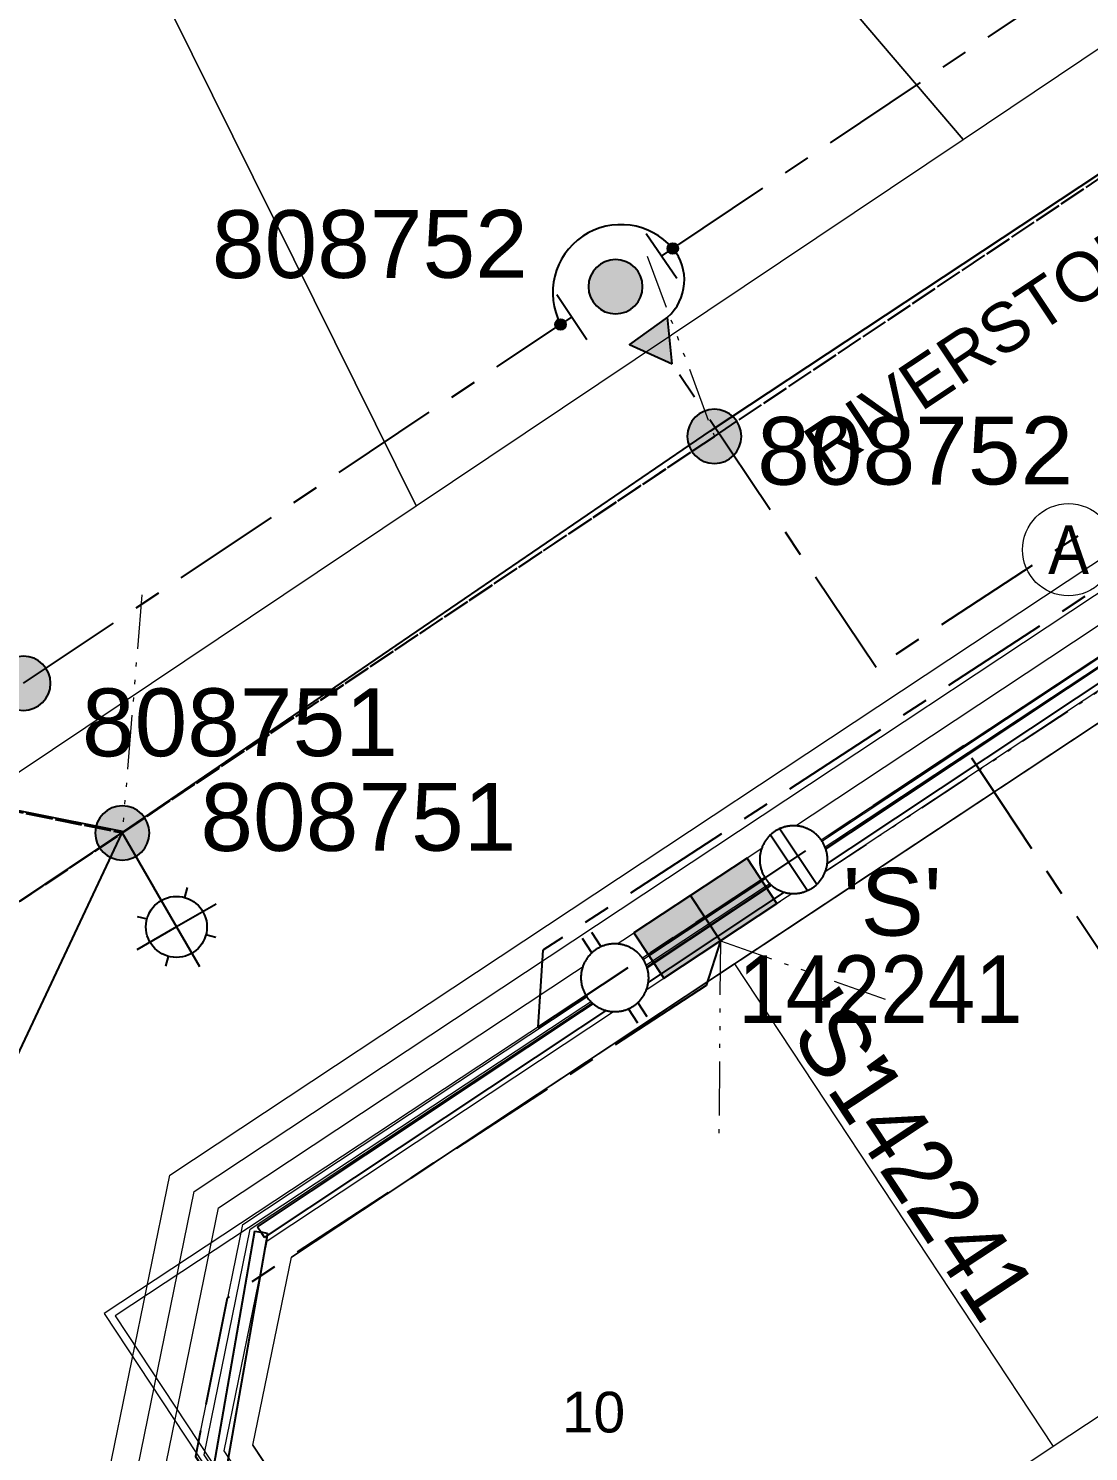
# Model space of a CAD drawing. Header units: metres. Extents: x 302829 to 303440, y 6270651 to 6271380.
# Drawn here: x 302964.8 to 303003.9, y 6271131.7 to 6271184.2 of the extents above; entities that cross this region are included whole.
import ezdxf
from ezdxf.enums import TextEntityAlignment as Align

# ---------------------------------------------------------------- set-up
doc = ezdxf.new("R2010")
doc.units = ezdxf.units.M
for name, pattern in [('Cable Exist OH', [1, 1, 0]), ('Cable Exist UG', [7, 4, -1, 1, -1]), ('PHANTOM2', [4.45, 2, -0.5, 0.15, -0.5, 0.15, -0.5, 0.15, -0.5])]:
    doc.linetypes.add(name, pattern=pattern)
doc.layers.get('0').update_dxf_attribs({"color": 6})
doc.layers.add('_User Miscellaneous12', color=252, linetype='Continuous', lineweight=13, plot=False, transparency=0.5)
for name, color, linetype, lineweight in [('_User Miscellaneous5', 151, 'Continuous', 13), ('_User_LV_Exist', 5, 'Continuous', 25), ('Cadastre Developer_SP_NEW', 54, 'Continuous', 15), ('Cadastre Land Parcels_SP_EXT', 96, 'Continuous', 15), ('Mains_HV_EXT', 13, 'Continuous', 25), ('Mains_SL_EXT', 131, 'Continuous', 25)]:
    doc.layers.add(name, color=color, linetype=linetype, lineweight=lineweight)
for name, color, linetype in [('Equip_LV_EXT', 7, 'Continuous'), ('Equip_SP_SL_EXT', 7, 'Continuous'), ('Notes_LV_MISC', 161, 'Continuous'), ('Notes_SP_MISC', 7, 'Continuous'), ('OH_Details_SP_MISC', 7, 'Continuous'), ('SupportsOH_SP_TR_HV_LV_SL_EXT', 7, 'Continuous'), ('SupportsUG_SP_LV_EXT', 7, 'Continuous'), ('UG_Details_SP_MISC', 7, 'Continuous')]:
    doc.layers.add(name, color=color, linetype=linetype)
doc.styles.add('ieISOCP', font='arial.ttf', dxfattribs={"height": 1.5})
doc.styles.add('POLE_LABEL', font='arial.ttf', dxfattribs={"height": 2})
doc.styles.add('SL_LABEL', font='arial.ttf', dxfattribs={"height": 2})
doc.styles.get("Standard").update_dxf_attribs({"font": 'arial.ttf'})

# ---------------------------------------------------------------- blocks, each defined once
blk = doc.blocks.new('*U324')
at = {"flags": 9}
for tag, p in [('LRATECODE', (-7.4, 0)), ('LOUTREACHVOCAB', (-7.2, 0)), ('LOUTREACH', (-7, 0)), ('LANTNUMBER', (-6.6, 0)), ('LNEW', (-6.4, 0)), ('LMASTVOCAB', (-6.2, 0)), ('LMAST', (-6, 0)), ('LLAMPVOCAB', (-5.8, 0)), ('LLAMP', (-5.6, 0)), ('LEXIST', (-5.4, 0)), ('LCHARGE3PERCENT', (-5.2, 0)), ('LCHARGE3', (-5, 0)), ('LCHARGE2PERCENT', (-4.8, 0)), ('LCHARGE2', (-4.6, 0)), ('LCHARGE1PERCENT', (-4.4, 0)), ('LCHARGE1', (-4.2, 0)), ('LCATEGORY', (-4, 0)), ('LBRACKETVOCAB', (-3.8, 0)), ('LBRACKET', (-3.6, 0)), ('LKINGHEIGHT', (-3.4, 0)), ('CREPLACE', (-3.2, 0)), ('CREMOVE', (-3, 0)), ('CNUMBER', (-2.8, 0)), ('CNEW', (-2.6, 0)), ('CEXIST', (-2.4, 0)), ('USAGE', (-2.2, 0)), ('STATE', (-2, 0)), ('OWNED_BY', (-1.8, 0)), ('ORIENTATION', (-1.6, 0)), ('OPERATING_VOLTAGE', (-1.4, 0)), ('NO_PHASES', (-1.2, 0)), ('LANTERN_TYPE', (-1, 0)), ('LANTERN_PURPOSE', (-0.8, 0)), ('CONTROL_TYPE', (-0.6, 0)), ('CONSTRUCTED_VOLTAGE', (-0.4, 0))]:
    blk.add_attdef(tag, text='', height=0.001, rotation=270, dxfattribs=at).set_placement(p, align=Align.MIDDLE_LEFT)
at = {"style": 'SL_LABEL', "flags": 9}
blk.add_attdef('STREET_CODE', text='', height=0.001, rotation=270, dxfattribs=at).set_placement((0.001, 0), align=Align.MIDDLE_LEFT)
at = {"flags": 1}
blk.add_attdef('Z', (0, 0), '', height=0.001, rotation=270, dxfattribs=at)
at = {"width": 0.9}
blk.add_attdef('LNUMBER', text='', height=1, rotation=299.989, dxfattribs=at).set_placement((2.633, -6.563), align=Align.MIDDLE_LEFT)
at = {"flags": 9}
for tag, p in [('LREMOVE', (0, -7.6)), ('LREPLACE', (0, -7.8)), ('LTYPE', (0, -8)), ('LTYPEVOCAB', (0, -8.2)), ('LEGEND', (0, -8.4)), ('SUBURB', (0, -8.6)), ('STREETNAME', (0, -8.8)), ('LOCATION', (0, -9)), ('NOTES', (0, -9.2)), ('MAINTAINED_BY', (0, -9.863))]:
    blk.add_attdef(tag, text='', height=0.001, dxfattribs=at).set_placement(p, align=Align.MIDDLE_LEFT)
blk.add_attdef('OPERATED_BY', (0, -9.607), '', height=0.001, dxfattribs=at)
blk.add_wipeout([(2.843, -4.926), (1.611, -4.913), (0.538, -4.308), (0.551, -3.076), (1.156, -2.003), (2.388, -2.016), (3.461, -2.621), (3.448, -3.853)])
for p, q in [((0, 0), (1.999, -3.464)), ((2.388, -2.016), (2.291, -2.378)), ((3.461, -2.621), (1.999, -3.464)), ((0.551, -3.076), (0.913, -3.173)), ((1.999, -3.464), (0.538, -4.308)), ((1.999, -3.464), (2.843, -4.926)), ((3.448, -3.853), (3.086, -3.756)), ((1.611, -4.913), (1.708, -4.551))]:
    blk.add_line(p, q)
blk.add_circle((1.999, -3.464), 1.125)
blk = doc.blocks.new('POLE_EXT')
blk.add_hatch(color=256).paths.add_polyline_path([(-1, 0, 1), (1, 0, 1)])
blk.add_lwpolyline([(-1, 0, 1), (1, 0, 1)], format="xyb", close=True)
at = {"flags": 8}
blk.add_attdef('pNumber', text='', height=2, dxfattribs=at).set_placement((2.5, 2.5), align=Align.MIDDLE_CENTER)
at = {"style": 'POLE_LABEL', "flags": 9}
for tag, p in [('STRUCTURE_PLANT_NUMBER', (1.355, 0.028)), ('STREET_CODE', (1.355, -0.2))]:
    blk.add_attdef(tag, text='', height=0.2, dxfattribs=at).set_placement(p, align=Align.MIDDLE_LEFT)
at = {"flags": 9}
for tag, p in [('OWNED_BY', (1.355, -0.4)), ('PARENT', (1.355, -0.6)), ('SPECIAL_USE', (1.355, -0.8)), ('STATE', (1.355, -1)), ('cLV', (1.355, -1.4)), ('hDepth', (1.355, -1.6)), ('USAGE', (1.355, -1.2)), ('cHV', (1.355, -2)), ('hDia', (1.355, -1.8)), ('LBRACKET', (1.355, -2.2)), ('LExisting', (1.355, -2.4)), ('LANTNUMBER', (1.355, -2.6)), ('LOther', (1.355, -2.8)), ('LRemove', (1.355, -3)), ('LEGEND', (1.355, -3.2)), ('cLinedev', (1.355, -3.4)), ('LOCATION', (1.355, -3.6)), ('pExisting', (1.355, -3.8)), ('PFNUMBER', (1.355, -4)), ('NEWPFNUMBER', (1.355, -4.2)), ('pFooting', (1.355, -4.4)), ('pNew', (1.355, -4.6)), ('pRelocate', (1.355, -5)), ('pRemove', (1.355, -5.2)), ('pReplace', (1.355, -5.4)), ('pStay', (1.355, -5.6)), ('pType', (1.355, -5.8)), ('cspan', (1.355, -6)), ('STREETNAME', (1.355, -6.2)), ('SUBURB', (1.355, -6.4)), ('NOTES', (1.355, -6.6)), ('MAINTAINED_BY', (1.355, -6.814)), ('OPERATED_BY', (1.355, -7.014))]:
    blk.add_attdef(tag, text='', height=0.2, dxfattribs=at).set_placement(p, align=Align.MIDDLE_LEFT)
at = {"flags": 1}
blk.add_attdef('Z', (1.355, -7.328), '', height=0.2, dxfattribs=at)
blk = doc.blocks.new('*U276')
blk.add_hatch(color=256).paths.add_polyline_path([(2.637, 0.543), (1.535, 2.212), (-2.637, -0.543), (-1.535, -2.212)])
for p, q in [((2.086, 1.377), (-2.086, -1.377)), ((0.551, -0.835), (-0.551, 0.835))]:
    blk.add_line(p, q)
at = {"ltscale": 10}
blk.add_line((-2.086, -1.377), (2.086, 1.377), dxfattribs=at)
blk.add_lwpolyline([(1.535, 2.212), (0.492, 1.523), (-1.594, 0.146), (-2.637, -0.543), (-1.535, -2.212), (2.637, 0.543)], close=True)
at = {"width": 0.9, "flags": 8}
blk.add_attdef('ASSET_NUM', text='', height=2, rotation=90, dxfattribs=at).set_placement((6.818, 0.839), align=Align.MIDDLE_LEFT)
for tag, p, flags in [('OWNED_BY', (8.818, -3.361), 9), ('STATE', (8.818, -3.561), 9), ('SUPPORT_TYPE', (8.818, -3.761), 9), ('USAGE', (8.818, -3.961), 9), ('LEGEND', (8.818, -4.161), 9), ('LOCATION', (8.818, -4.361), 9), ('NOTES', (8.818, -4.561), 9), ('PARENT', (8.818, -4.761), 9), ('STREETNAME', (8.818, -4.961), 9), ('SUBURB', (8.818, -5.161), 1)]:
    blk.add_attdef(tag, p, '', height=0.2, dxfattribs=dict(flags=flags))
blk = doc.blocks.new('*U285')
h = blk.add_hatch(color=256)
h.dxf.hatch_style = 1
edge = h.paths.add_edge_path()
edge.add_arc((2.433, 0.577), 0.2, 373.3373, 733.3373)
h = blk.add_hatch(color=256)
h.dxf.hatch_style = 1
edge = h.paths.add_edge_path()
edge.add_arc((-2.438, -0.553), 0.2, -167.2263, 192.7737)
h = blk.add_hatch(color=256)
h.dxf.hatch_style = 1
h.paths.add_polyline_path([(0.883, -3.387), (1.343, -1.717), (-0.333, -2.154)])
for p, q in [((2.177, -0.512), (1.715, 1.434)), ((-2.172, 0.533), (-1.729, -1.417)), ((1.946, 0.461), (2.433, 0.577)), ((-1.951, -0.442), (-2.438, -0.553))]:
    blk.add_line(p, q)
at = {"flags": 128}
blk.add_lwpolyline([(0.883, -3.387), (1.343, -1.717), (-0.333, -2.154)], close=True, dxfattribs=at)
for centre in [(2.433, 0.577), (-2.438, -0.553)]:
    blk.add_circle(centre, 0.2)
blk = doc.blocks.new('*U301')
h = blk.add_hatch(color=256)
h.dxf.hatch_style = 1
h.paths.add_polyline_path([(2.807, -1.087), (2.588, -1.537), (3.597, -1.75)])
blk.add_line((3.597, -1.75), (1.574, -0.765))
at = {"flags": 128}
blk.add_lwpolyline([(2.807, -1.087), (2.588, -1.537), (3.597, -1.75), (2.807, -1.087)], dxfattribs=at)
blk.add_circle((0, 0), 1.7)
at = {"width": 0.9}
blk.add_attdef('CODE', text='', height=1.8, dxfattribs=at).set_placement((0, 0), align=Align.MIDDLE_CENTER)
at = {"flags": 1}
blk.add_attdef('Z', (0, 0), '', height=0.2, dxfattribs=at)
blk = doc.blocks.new('*U350')
at = {"layer": 'Equip_LV_EXT'}
for tag, height, flags, p in [('ACTUAL_STATUS', 0.167, 9, (3.167, -1.667)), ('CONSTRUCTED_VOLTAGE', 0.167, 9, (3.167, -1.833)), ('NO_PHASES', 0.167, 9, (3.167, -2)), ('OPERATING_VOLTAGE', 0.2, 9, (3, -2.6)), ('ORIENTATION', 0.2, 9, (3, -2.8)), ('STATE', 0.2, 9, (3, -3)), ('SWITCH_TYPE', 0.2, 9, (3, -3.2)), ('USAGE', 0.2, 9, (3, -3.4)), ('NOTES', 0.2, 9, (3, -3.6)), ('OWNED_BY', 0.2, 9, (3, -3.8)), ('OPERATED_BY', 0.2, 9, (3, -4)), ('MAINTAINED_BY', 0.2, 9, (3, -4.2)), ('TYPE', 0.2, 9, (3, -4.6)), ('Z', 0.2, 1, (3, -4.8)), ('NUMBER_OF_PHASES', 0.2, 9, (3, -4.4))]:
    blk.add_attdef(tag, text='', height=height, dxfattribs=dict(at, flags=flags)).set_placement(p, align=Align.MIDDLE_LEFT)
blk.add_wipeout([(-2.662, -3.237), (-2.637, -3.219), (-2.612, -3.202), (-2.587, -3.183), (-2.563, -3.164), (-2.539, -3.145), (-2.516, -3.125), (-2.493, -3.104), (-2.471, -3.083), (-2.45, -3.061), (-2.429, -3.039), (-2.408, -3.016), (-2.388, -2.993), (-2.369, -2.969), (-2.35, -2.945), (-2.332, -2.92), (-2.314, -2.895), (-2.297, -2.869), (-2.281, -2.843), (-2.265, -2.817), (-2.25, -2.79), (-2.236, -2.763), (-2.222, -2.736), (-2.209, -2.708), (-2.196, -2.68), (-2.185, -2.652), (-2.174, -2.623), (-2.164, -2.594), (-2.154, -2.565), (-2.145, -2.536), (-2.137, -2.506), (-2.13, -2.476), (-2.123, -2.446), (-2.117, -2.416), (-2.112, -2.386), (-2.108, -2.355), (-2.104, -2.325), (-2.101, -2.294), (-2.099, -2.264), (-2.097, -2.233), (-2.097, -2.203), (-2.097, -2.172), (-2.098, -2.141), (-2.099, -2.111), (-2.102, -2.08), (-2.105, -2.049), (-2.109, -2.019), (-2.113, -1.989), (-2.118, -1.958), (-2.125, -1.928), (-2.131, -1.899), (-2.139, -1.869), (-2.147, -1.839), (-2.156, -1.81), (-2.166, -1.781), (-2.176, -1.752), (-2.187, -1.723), (-2.199, -1.695), (-2.212, -1.667), (-2.225, -1.639), (-2.239, -1.612), (-2.253, -1.585), (-2.269, -1.558), (-2.284, -1.532), (-2.301, -1.506), (-2.318, -1.481), (-2.336, -1.456), (-2.354, -1.431), (-2.373, -1.407), (-2.393, -1.383), (-2.413, -1.36), (-2.433, -1.337), (-2.455, -1.315), (-2.476, -1.294), (-2.499, -1.273), (-2.521, -1.252), (-2.545, -1.232), (-2.568, -1.213), (-2.593, -1.194), (-2.617, -1.176), (-2.642, -1.158), (-2.668, -1.141), (-2.694, -1.125), (-2.72, -1.109), (-2.747, -1.094), (-2.774, -1.08), (-2.802, -1.066), (-2.829, -1.053), (-2.857, -1.04), (-2.886, -1.029), (-2.915, -1.018), (-2.943, -1.008), (-2.973, -0.998), (-3.002, -0.989), (-3.032, -0.981), (-3.061, -0.974), (-3.091, -0.967), (-3.121, -0.961), (-3.152, -0.956), (-3.182, -0.952), (-3.212, -0.948), (-3.243, -0.945), (-3.274, -0.943), (-3.304, -0.941), (-3.335, -0.941), (-3.366, -0.941), (-3.396, -0.942), (-3.427, -0.943), (-3.457, -0.946), (-3.488, -0.949), (-3.518, -0.953), (-3.549, -0.957), (-3.579, -0.963), (-3.609, -0.969), (-3.639, -0.975), (-3.669, -0.983), (-3.698, -0.991), (-3.728, -1), (-3.757, -1.01), (-3.786, -1.02), (-3.814, -1.031), (-3.842, -1.043), (-3.87, -1.056), (-3.898, -1.069), (-3.926, -1.083), (-3.953, -1.097), (-3.979, -1.113), (-4.005, -1.128), (-4.031, -1.145), (-4.057, -1.162), (-4.082, -1.18), (-4.106, -1.198), (-4.131, -1.217), (-4.154, -1.237), (-4.177, -1.257), (-4.2, -1.277), (-4.222, -1.299), (-4.244, -1.32), (-4.265, -1.343), (-4.285, -1.365), (-4.305, -1.389), (-4.325, -1.412), (-4.344, -1.437), (-4.362, -1.461), (-4.379, -1.487), (-4.396, -1.512), (-4.413, -1.538), (-4.428, -1.564), (-4.444, -1.591), (-4.458, -1.618), (-4.472, -1.646), (-4.485, -1.673), (-4.497, -1.702), (-4.509, -1.73), (-4.52, -1.759), (-4.53, -1.787), (-4.539, -1.817), (-4.548, -1.846), (-4.556, -1.876), (-4.564, -1.905), (-4.57, -1.935), (-4.576, -1.965), (-4.581, -1.996), (-4.586, -2.026), (-4.589, -2.056), (-4.592, -2.087), (-4.595, -2.118), (-4.596, -2.148), (-4.597, -2.179), (-4.597, -2.21), (-4.596, -2.24), (-4.594, -2.271), (-4.592, -2.302), (-4.589, -2.332), (-4.585, -2.362), (-4.58, -2.393), (-4.575, -2.423), (-4.569, -2.453), (-4.562, -2.483), (-4.555, -2.513), (-4.546, -2.542), (-4.537, -2.572), (-4.528, -2.601), (-4.517, -2.63), (-4.506, -2.658), (-4.494, -2.686), (-4.482, -2.714), (-4.469, -2.742), (-4.455, -2.77), (-4.44, -2.797), (-4.425, -2.823), (-4.409, -2.849), (-4.393, -2.875), (-4.375, -2.901), (-4.358, -2.926), (-4.339, -2.95), (-4.32, -2.975), (-4.301, -2.998), (-4.281, -3.021), (-4.26, -3.044), (-4.239, -3.066), (-4.217, -3.088), (-4.195, -3.109), (-4.172, -3.13), (-4.149, -3.149), (-4.125, -3.169), (-4.101, -3.188), (-4.076, -3.206), (-4.051, -3.223), (-4.025, -3.24), (-3.999, -3.257), (-3.973, -3.272), (-3.946, -3.288), (-3.919, -3.302), (-3.892, -3.316), (-3.864, -3.329), (-3.836, -3.341), (-3.808, -3.353), (-3.779, -3.364), (-3.75, -3.374), (-3.721, -3.383), (-3.691, -3.392), (-3.662, -3.4), (-3.632, -3.408), (-3.602, -3.414), (-3.572, -3.42), (-3.542, -3.425), (-3.511, -3.43), (-3.481, -3.434), (-3.45, -3.436), (-3.42, -3.439), (-3.389, -3.44), (-3.359, -3.441), (-3.328, -3.441), (-3.297, -3.44), (-3.267, -3.438), (-3.236, -3.436), (-3.205, -3.433), (-3.175, -3.429), (-3.145, -3.424), (-3.114, -3.419), (-3.084, -3.413), (-3.054, -3.406), (-3.025, -3.399), (-2.995, -3.39), (-2.966, -3.381), (-2.937, -3.372), (-2.908, -3.361), (-2.879, -3.35), (-2.851, -3.338), (-2.823, -3.326), (-2.795, -3.313), (-2.768, -3.299), (-2.741, -3.284), (-2.714, -3.269), (-2.688, -3.253)]).dxf.layer = '_User_LV_Exist'
at = {"layer": '_User_LV_Exist'}
for p, q in [((-3.847, -1.045), (-4.193, -0.518)), ((-4.196, -1.274), (-4.542, -0.746)), ((-2.152, -3.636), (-2.497, -3.108)), ((-2.5, -3.864), (-2.846, -3.336))]:
    blk.add_line(p, q, dxfattribs=at)
at = {"layer": '_User_LV_Exist', "flags": 128}
blk.add_lwpolyline([(-2.662, -3.237), (-2.637, -3.219), (-2.612, -3.202), (-2.587, -3.183), (-2.563, -3.164), (-2.539, -3.145), (-2.516, -3.125), (-2.493, -3.104), (-2.471, -3.083), (-2.45, -3.061), (-2.429, -3.039), (-2.408, -3.016), (-2.388, -2.993), (-2.369, -2.969), (-2.35, -2.945), (-2.332, -2.92), (-2.314, -2.895), (-2.297, -2.869), (-2.281, -2.843), (-2.265, -2.817), (-2.25, -2.79), (-2.236, -2.763), (-2.222, -2.736), (-2.209, -2.708), (-2.196, -2.68), (-2.185, -2.652), (-2.174, -2.623), (-2.164, -2.594), (-2.154, -2.565), (-2.145, -2.536), (-2.137, -2.506), (-2.13, -2.476), (-2.123, -2.446), (-2.117, -2.416), (-2.112, -2.386), (-2.108, -2.355), (-2.104, -2.325), (-2.101, -2.294), (-2.099, -2.264), (-2.097, -2.233), (-2.097, -2.203), (-2.097, -2.172), (-2.098, -2.141), (-2.099, -2.111), (-2.102, -2.08), (-2.105, -2.049), (-2.109, -2.019), (-2.113, -1.989), (-2.118, -1.958), (-2.125, -1.928), (-2.131, -1.899), (-2.139, -1.869), (-2.147, -1.839), (-2.156, -1.81), (-2.166, -1.781), (-2.176, -1.752), (-2.187, -1.723), (-2.199, -1.695), (-2.212, -1.667), (-2.225, -1.639), (-2.239, -1.612), (-2.253, -1.585), (-2.269, -1.558), (-2.284, -1.532), (-2.301, -1.506), (-2.318, -1.481), (-2.336, -1.456), (-2.354, -1.431), (-2.373, -1.407), (-2.393, -1.383), (-2.413, -1.36), (-2.433, -1.337), (-2.455, -1.315), (-2.476, -1.294), (-2.499, -1.273), (-2.521, -1.252), (-2.545, -1.232), (-2.568, -1.213), (-2.593, -1.194), (-2.617, -1.176), (-2.642, -1.158), (-2.668, -1.141), (-2.694, -1.125), (-2.72, -1.109), (-2.747, -1.094), (-2.774, -1.08), (-2.802, -1.066), (-2.829, -1.053), (-2.857, -1.04), (-2.886, -1.029), (-2.915, -1.018), (-2.943, -1.008), (-2.973, -0.998), (-3.002, -0.989), (-3.032, -0.981), (-3.061, -0.974), (-3.091, -0.967), (-3.121, -0.961), (-3.152, -0.956), (-3.182, -0.952), (-3.212, -0.948), (-3.243, -0.945), (-3.274, -0.943), (-3.304, -0.941), (-3.335, -0.941), (-3.366, -0.941), (-3.396, -0.942), (-3.427, -0.943), (-3.457, -0.946), (-3.488, -0.949), (-3.518, -0.953), (-3.549, -0.957), (-3.579, -0.963), (-3.609, -0.969), (-3.639, -0.975), (-3.669, -0.983), (-3.698, -0.991), (-3.728, -1), (-3.757, -1.01), (-3.786, -1.02), (-3.814, -1.031), (-3.842, -1.043), (-3.87, -1.056), (-3.898, -1.069), (-3.926, -1.083), (-3.953, -1.097), (-3.979, -1.113), (-4.005, -1.128), (-4.031, -1.145), (-4.057, -1.162), (-4.082, -1.18), (-4.106, -1.198), (-4.131, -1.217), (-4.154, -1.237), (-4.177, -1.257), (-4.2, -1.277), (-4.222, -1.299), (-4.244, -1.32), (-4.265, -1.343), (-4.285, -1.365), (-4.305, -1.389), (-4.325, -1.412), (-4.344, -1.437), (-4.362, -1.461), (-4.379, -1.487), (-4.396, -1.512), (-4.413, -1.538), (-4.428, -1.564), (-4.444, -1.591), (-4.458, -1.618), (-4.472, -1.646), (-4.485, -1.673), (-4.497, -1.702), (-4.509, -1.73), (-4.52, -1.759), (-4.53, -1.787), (-4.539, -1.817), (-4.548, -1.846), (-4.556, -1.876), (-4.564, -1.905), (-4.57, -1.935), (-4.576, -1.965), (-4.581, -1.996), (-4.586, -2.026), (-4.589, -2.056), (-4.592, -2.087), (-4.595, -2.118), (-4.596, -2.148), (-4.597, -2.179), (-4.597, -2.21), (-4.596, -2.24), (-4.594, -2.271), (-4.592, -2.302), (-4.589, -2.332), (-4.585, -2.362), (-4.58, -2.393), (-4.575, -2.423), (-4.569, -2.453), (-4.562, -2.483), (-4.555, -2.513), (-4.546, -2.542), (-4.537, -2.572), (-4.528, -2.601), (-4.517, -2.63), (-4.506, -2.658), (-4.494, -2.686), (-4.482, -2.714), (-4.469, -2.742), (-4.455, -2.77), (-4.44, -2.797), (-4.425, -2.823), (-4.409, -2.849), (-4.393, -2.875), (-4.375, -2.901), (-4.358, -2.926), (-4.339, -2.95), (-4.32, -2.975), (-4.301, -2.998), (-4.281, -3.021), (-4.26, -3.044), (-4.239, -3.066), (-4.217, -3.088), (-4.195, -3.109), (-4.172, -3.13), (-4.149, -3.149), (-4.125, -3.169), (-4.101, -3.188), (-4.076, -3.206), (-4.051, -3.223), (-4.025, -3.24), (-3.999, -3.257), (-3.973, -3.272), (-3.946, -3.288), (-3.919, -3.302), (-3.892, -3.316), (-3.864, -3.329), (-3.836, -3.341), (-3.808, -3.353), (-3.779, -3.364), (-3.75, -3.374), (-3.721, -3.383), (-3.691, -3.392), (-3.662, -3.4), (-3.632, -3.408), (-3.602, -3.414), (-3.572, -3.42), (-3.542, -3.425), (-3.511, -3.43), (-3.481, -3.434), (-3.45, -3.436), (-3.42, -3.439), (-3.389, -3.44), (-3.359, -3.441), (-3.328, -3.441), (-3.297, -3.44), (-3.267, -3.438), (-3.236, -3.436), (-3.205, -3.433), (-3.175, -3.429), (-3.145, -3.424), (-3.114, -3.419), (-3.084, -3.413), (-3.054, -3.406), (-3.025, -3.399), (-2.995, -3.39), (-2.966, -3.381), (-2.937, -3.372), (-2.908, -3.361), (-2.879, -3.35), (-2.851, -3.338), (-2.823, -3.326), (-2.795, -3.313), (-2.768, -3.299), (-2.741, -3.284), (-2.714, -3.269), (-2.688, -3.253)], close=True, dxfattribs=at)
blk = doc.blocks.new('*U349')
at = {"layer": 'Equip_LV_EXT'}
for tag, flags, p in [('ACTUAL_STATUS', 9, (3, -2)), ('CONSTRUCTED_VOLTAGE', 9, (3, -2.2)), ('OPERATING_VOLTAGE', 9, (3, -2.6)), ('NO_PHASES', 9, (3, -2.4)), ('ORIENTATION', 9, (3, -2.8)), ('STATE', 9, (3, -3)), ('SWITCH_TYPE', 9, (3, -3.2)), ('USAGE', 9, (3, -3.4)), ('NOTES', 9, (3, -3.6)), ('OWNED_BY', 9, (3, -3.8)), ('OPERATED_BY', 9, (3, -4)), ('MAINTAINED_BY', 9, (3, -4.2)), ('TYPE', 9, (3, -4.6)), ('Z', 1, (3, -4.8)), ('NUMBER_OF_PHASES', 9, (3, -4.4))]:
    blk.add_attdef(tag, text='', height=0.2, dxfattribs=dict(at, flags=flags)).set_placement(p, align=Align.MIDDLE_LEFT)
blk.add_wipeout([(2.635, 3.259), (2.61, 3.241), (2.585, 3.223), (2.56, 3.205), (2.536, 3.186), (2.513, 3.166), (2.49, 3.146), (2.467, 3.125), (2.445, 3.103), (2.424, 3.081), (2.403, 3.059), (2.383, 3.036), (2.363, 3.013), (2.344, 2.989), (2.325, 2.964), (2.307, 2.939), (2.29, 2.914), (2.273, 2.888), (2.257, 2.862), (2.241, 2.836), (2.227, 2.809), (2.212, 2.782), (2.199, 2.754), (2.186, 2.726), (2.174, 2.698), (2.163, 2.67), (2.152, 2.641), (2.142, 2.612), (2.133, 2.583), (2.124, 2.553), (2.116, 2.524), (2.109, 2.494), (2.103, 2.464), (2.097, 2.434), (2.092, 2.403), (2.088, 2.373), (2.085, 2.342), (2.082, 2.312), (2.08, 2.281), (2.079, 2.251), (2.078, 2.22), (2.079, 2.189), (2.08, 2.159), (2.082, 2.128), (2.084, 2.097), (2.088, 2.067), (2.092, 2.037), (2.097, 2.006), (2.102, 1.976), (2.108, 1.946), (2.115, 1.916), (2.123, 1.887), (2.132, 1.857), (2.141, 1.828), (2.151, 1.799), (2.162, 1.77), (2.173, 1.741), (2.185, 1.713), (2.198, 1.685), (2.211, 1.658), (2.225, 1.631), (2.24, 1.604), (2.255, 1.577), (2.272, 1.551), (2.288, 1.525), (2.306, 1.5), (2.324, 1.475), (2.342, 1.451), (2.361, 1.427), (2.381, 1.403), (2.401, 1.38), (2.422, 1.358), (2.443, 1.336), (2.465, 1.314), (2.488, 1.293), (2.511, 1.273), (2.534, 1.253), (2.558, 1.234), (2.583, 1.215), (2.607, 1.197), (2.633, 1.18), (2.658, 1.163), (2.685, 1.147), (2.711, 1.132), (2.738, 1.117), (2.765, 1.103), (2.793, 1.089), (2.821, 1.076), (2.849, 1.064), (2.877, 1.053), (2.906, 1.042), (2.935, 1.032), (2.964, 1.023), (2.994, 1.014), (3.023, 1.006), (3.053, 0.999), (3.083, 0.993), (3.113, 0.987), (3.144, 0.982), (3.174, 0.978), (3.204, 0.975), (3.235, 0.972), (3.266, 0.97), (3.296, 0.969), (3.327, 0.969), (3.358, 0.969), (3.388, 0.97), (3.419, 0.972), (3.449, 0.974), (3.48, 0.978), (3.51, 0.982), (3.541, 0.987), (3.571, 0.992), (3.601, 0.999), (3.631, 1.006), (3.66, 1.013), (3.69, 1.022), (3.719, 1.031), (3.748, 1.041), (3.777, 1.052), (3.805, 1.063), (3.834, 1.075), (3.862, 1.088), (3.889, 1.101), (3.916, 1.115), (3.943, 1.13), (3.97, 1.146), (3.996, 1.162), (4.022, 1.178), (4.047, 1.196), (4.072, 1.214), (4.096, 1.232), (4.12, 1.251), (4.144, 1.271), (4.167, 1.291), (4.189, 1.312), (4.211, 1.334), (4.233, 1.356), (4.254, 1.378), (4.274, 1.401), (4.294, 1.424), (4.313, 1.448), (4.332, 1.473), (4.35, 1.498), (4.367, 1.523), (4.384, 1.549), (4.4, 1.575), (4.415, 1.601), (4.43, 1.628), (4.444, 1.655), (4.458, 1.683), (4.471, 1.711), (4.483, 1.739), (4.494, 1.767), (4.505, 1.796), (4.515, 1.825), (4.524, 1.854), (4.533, 1.884), (4.541, 1.913), (4.548, 1.943), (4.554, 1.973), (4.56, 2.003), (4.565, 2.034), (4.569, 2.064), (4.572, 2.095), (4.575, 2.125), (4.577, 2.156), (4.578, 2.186), (4.578, 2.217), (4.578, 2.248), (4.577, 2.278), (4.575, 2.309), (4.572, 2.34), (4.569, 2.37), (4.565, 2.401), (4.56, 2.431), (4.555, 2.461), (4.548, 2.491), (4.541, 2.521), (4.533, 2.551), (4.525, 2.58), (4.516, 2.609), (4.506, 2.638), (4.495, 2.667), (4.484, 2.696), (4.472, 2.724), (4.459, 2.752), (4.446, 2.779), (4.431, 2.807), (4.417, 2.833), (4.401, 2.86), (4.385, 2.886), (4.368, 2.912), (4.351, 2.937), (4.333, 2.962), (4.315, 2.986), (4.296, 3.01), (4.276, 3.034), (4.256, 3.057), (4.235, 3.079), (4.213, 3.101), (4.191, 3.123), (4.169, 3.144), (4.146, 3.164), (4.122, 3.184), (4.099, 3.203), (4.074, 3.222), (4.049, 3.24), (4.024, 3.257), (3.998, 3.274), (3.972, 3.29), (3.946, 3.305), (3.919, 3.32), (3.892, 3.334), (3.864, 3.348), (3.836, 3.361), (3.808, 3.373), (3.78, 3.384), (3.751, 3.395), (3.722, 3.405), (3.693, 3.414), (3.663, 3.423), (3.633, 3.431), (3.604, 3.438), (3.574, 3.444), (3.543, 3.45), (3.513, 3.455), (3.483, 3.459), (3.452, 3.462), (3.422, 3.465), (3.391, 3.467), (3.36, 3.468), (3.33, 3.469), (3.299, 3.468), (3.268, 3.467), (3.238, 3.465), (3.207, 3.463), (3.177, 3.459), (3.146, 3.455), (3.116, 3.45), (3.086, 3.445), (3.056, 3.438), (3.026, 3.431), (2.996, 3.424), (2.967, 3.415), (2.938, 3.406), (2.909, 3.396), (2.88, 3.385), (2.851, 3.374), (2.823, 3.362), (2.795, 3.349), (2.768, 3.336), (2.74, 3.322), (2.713, 3.307), (2.687, 3.291), (2.661, 3.275)]).dxf.layer = '_User_LV_Exist'
at = {"layer": '_User_LV_Exist'}
for p, q in [((2.818, 3.36), (4.185, 1.309)), ((2.471, 3.129), (3.839, 1.077))]:
    blk.add_line(p, q, dxfattribs=at)
at = {"layer": '_User_LV_Exist', "flags": 128}
blk.add_lwpolyline([(2.635, 3.259), (2.61, 3.241), (2.585, 3.223), (2.56, 3.205), (2.536, 3.186), (2.513, 3.166), (2.49, 3.146), (2.467, 3.125), (2.445, 3.103), (2.424, 3.081), (2.403, 3.059), (2.383, 3.036), (2.363, 3.013), (2.344, 2.989), (2.325, 2.964), (2.307, 2.939), (2.29, 2.914), (2.273, 2.888), (2.257, 2.862), (2.241, 2.836), (2.227, 2.809), (2.212, 2.782), (2.199, 2.754), (2.186, 2.726), (2.174, 2.698), (2.163, 2.67), (2.152, 2.641), (2.142, 2.612), (2.133, 2.583), (2.124, 2.553), (2.116, 2.524), (2.109, 2.494), (2.103, 2.464), (2.097, 2.434), (2.092, 2.403), (2.088, 2.373), (2.085, 2.342), (2.082, 2.312), (2.08, 2.281), (2.079, 2.251), (2.078, 2.22), (2.079, 2.189), (2.08, 2.159), (2.082, 2.128), (2.084, 2.097), (2.088, 2.067), (2.092, 2.037), (2.097, 2.006), (2.102, 1.976), (2.108, 1.946), (2.115, 1.916), (2.123, 1.887), (2.132, 1.857), (2.141, 1.828), (2.151, 1.799), (2.162, 1.77), (2.173, 1.741), (2.185, 1.713), (2.198, 1.685), (2.211, 1.658), (2.225, 1.631), (2.24, 1.604), (2.255, 1.577), (2.272, 1.551), (2.288, 1.525), (2.306, 1.5), (2.324, 1.475), (2.342, 1.451), (2.361, 1.427), (2.381, 1.403), (2.401, 1.38), (2.422, 1.358), (2.443, 1.336), (2.465, 1.314), (2.488, 1.293), (2.511, 1.273), (2.534, 1.253), (2.558, 1.234), (2.583, 1.215), (2.607, 1.197), (2.633, 1.18), (2.658, 1.163), (2.685, 1.147), (2.711, 1.132), (2.738, 1.117), (2.765, 1.103), (2.793, 1.089), (2.821, 1.076), (2.849, 1.064), (2.877, 1.053), (2.906, 1.042), (2.935, 1.032), (2.964, 1.023), (2.994, 1.014), (3.023, 1.006), (3.053, 0.999), (3.083, 0.993), (3.113, 0.987), (3.144, 0.982), (3.174, 0.978), (3.204, 0.975), (3.235, 0.972), (3.266, 0.97), (3.296, 0.969), (3.327, 0.969), (3.358, 0.969), (3.388, 0.97), (3.419, 0.972), (3.449, 0.974), (3.48, 0.978), (3.51, 0.982), (3.541, 0.987), (3.571, 0.992), (3.601, 0.999), (3.631, 1.006), (3.66, 1.013), (3.69, 1.022), (3.719, 1.031), (3.748, 1.041), (3.777, 1.052), (3.805, 1.063), (3.834, 1.075), (3.862, 1.088), (3.889, 1.101), (3.916, 1.115), (3.943, 1.13), (3.97, 1.146), (3.996, 1.162), (4.022, 1.178), (4.047, 1.196), (4.072, 1.214), (4.096, 1.232), (4.12, 1.251), (4.144, 1.271), (4.167, 1.291), (4.189, 1.312), (4.211, 1.334), (4.233, 1.356), (4.254, 1.378), (4.274, 1.401), (4.294, 1.424), (4.313, 1.448), (4.332, 1.473), (4.35, 1.498), (4.367, 1.523), (4.384, 1.549), (4.4, 1.575), (4.415, 1.601), (4.43, 1.628), (4.444, 1.655), (4.458, 1.683), (4.471, 1.711), (4.483, 1.739), (4.494, 1.767), (4.505, 1.796), (4.515, 1.825), (4.524, 1.854), (4.533, 1.884), (4.541, 1.913), (4.548, 1.943), (4.554, 1.973), (4.56, 2.003), (4.565, 2.034), (4.569, 2.064), (4.572, 2.095), (4.575, 2.125), (4.577, 2.156), (4.578, 2.186), (4.578, 2.217), (4.578, 2.248), (4.577, 2.278), (4.575, 2.309), (4.572, 2.34), (4.569, 2.37), (4.565, 2.401), (4.56, 2.431), (4.555, 2.461), (4.548, 2.491), (4.541, 2.521), (4.533, 2.551), (4.525, 2.58), (4.516, 2.609), (4.506, 2.638), (4.495, 2.667), (4.484, 2.696), (4.472, 2.724), (4.459, 2.752), (4.446, 2.779), (4.431, 2.807), (4.417, 2.833), (4.401, 2.86), (4.385, 2.886), (4.368, 2.912), (4.351, 2.937), (4.333, 2.962), (4.315, 2.986), (4.296, 3.01), (4.276, 3.034), (4.256, 3.057), (4.235, 3.079), (4.213, 3.101), (4.191, 3.123), (4.169, 3.144), (4.146, 3.164), (4.122, 3.184), (4.099, 3.203), (4.074, 3.222), (4.049, 3.24), (4.024, 3.257), (3.998, 3.274), (3.972, 3.29), (3.946, 3.305), (3.919, 3.32), (3.892, 3.334), (3.864, 3.348), (3.836, 3.361), (3.808, 3.373), (3.78, 3.384), (3.751, 3.395), (3.722, 3.405), (3.693, 3.414), (3.663, 3.423), (3.633, 3.431), (3.604, 3.438), (3.574, 3.444), (3.543, 3.45), (3.513, 3.455), (3.483, 3.459), (3.452, 3.462), (3.422, 3.465), (3.391, 3.467), (3.36, 3.468), (3.33, 3.469), (3.299, 3.468), (3.268, 3.467), (3.238, 3.465), (3.207, 3.463), (3.177, 3.459), (3.146, 3.455), (3.116, 3.45), (3.086, 3.445), (3.056, 3.438), (3.026, 3.431), (2.996, 3.424), (2.967, 3.415), (2.938, 3.406), (2.909, 3.396), (2.88, 3.385), (2.851, 3.374), (2.823, 3.362), (2.795, 3.349), (2.768, 3.336), (2.74, 3.322), (2.713, 3.307), (2.687, 3.291), (2.661, 3.275)], close=True, dxfattribs=at)

msp = doc.modelspace()

# ---------------------------------------------------------------- linework, layer by layer
at = {"layer": '_User Miscellaneous12', "color": 30, "flags": 128}
msp.add_lwpolyline([(303029.869, 6271044.021), (302972.022, 6271131.714), (302973.603, 6271139.458), (303026.551, 6271174.509), (303034.286, 6271172.93), (303092.134, 6271085.236)], dxfattribs=at)
at = {"layer": '_User Miscellaneous12', "flags": 128}
msp.add_lwpolyline([(303030.704, 6271044.572), (302973.084, 6271131.919), (302974.5, 6271138.852), (303026.757, 6271173.446), (303033.68, 6271172.033), (303091.299, 6271084.686)], dxfattribs=at)
at = {"layer": '_User Miscellaneous5', "linetype": 'PHANTOM2'}
for points in [[(302987.625, 6271175.766), (302990.096, 6271169.122)], [(302990.318, 6271150.523), (303010.545, 6271163.874), (303015.867, 6271162.58)], [(302990.318, 6271150.523), (302990.265, 6271143.319)], [(302990.318, 6271150.523), (302996.395, 6271148.367)]]:
    msp.add_lwpolyline(points, dxfattribs=at)
at = {"layer": '_User_LV_Exist', "linetype": 'Cable Exist UG'}
for points in [[(302988.564, 6271176.052), (303019.362, 6271196.69)], [(302964.618, 6271160.016), (302984.424, 6271173.249)]]:
    msp.add_lwpolyline(points, dxfattribs=at)
at = {"layer": '_User_LV_Exist', "ltscale": 0.7}
for centre, radius, start, end in [((302986.653, 6271174.416), 2.516, 40.5481, 207.6306), ((302987.179, 6271174.885), 1.812, 311.1209, 40.111)]:
    msp.add_arc(centre, radius, start, end, dxfattribs=at)
at = {"layer": 'Cadastre Developer_SP_NEW'}
for p, q in [((303026.757, 6271173.446), (302990.844, 6271149.672)), ((303042.672, 6271158.401), (303002.589, 6271131.867)), ((302990.844, 6271149.672), (302974.5, 6271138.852)), ((302990.844, 6271149.672), (303002.589, 6271131.867)), ((302973.084, 6271131.919), (302974.5, 6271138.852)), ((302973.084, 6271131.919), (303030.704, 6271044.572)), ((303002.589, 6271131.867), (302982.076, 6271118.287))]:
    msp.add_line(p, q, dxfattribs=at).dxf.unprotected_set("ltscale", 0)
at = {"layer": 'Cadastre Land Parcels_SP_EXT', "linetype": 'Continuous'}
for points in [[(303017.545, 6271196.517), (303005.07, 6271215.375), (302978.546, 6271204.365), (302999.267, 6271180.073), (303015.946, 6271191.285), (303017.545, 6271196.517)], [(302999.267, 6271180.073), (302978.546, 6271204.365), (302970.327, 6271200.994), (302964.832, 6271195.351), (302979.105, 6271166.565), (302999.267, 6271180.073)], [(302979.105, 6271166.565), (302964.832, 6271195.351), (302944.538, 6271174.689), (302956.604, 6271156.325), (302962.029, 6271155.13), (302979.105, 6271166.565)]]:
    msp.add_lwpolyline(points, close=True, dxfattribs=at)
at = {"layer": 'UG_Details_SP_MISC'}
for p, q in [((302973.248, 6271139.973), (303026.474, 6271175.348)), ((302973.514, 6271139.573), (303026.587, 6271174.846)), ((302973.145, 6271139.814), (302971.637, 6271131.189)), ((302973.617, 6271139.732), (302972.143, 6271131.293)), ((302973.145, 6271139.814), (302973.381, 6271139.773)), ((302973.248, 6271139.973), (302973.381, 6271139.773)), ((302973.617, 6271139.732), (302973.381, 6271139.773)), ((302973.514, 6271139.573), (302973.381, 6271139.773))]:
    msp.add_line(p, q, dxfattribs=at)

# ---------------------------------------------------------------- block references
at = {"layer": '_User Miscellaneous5'}
msp.add_blockref('*U301', (303003.159, 6271164.942), dxfattribs=at).add_auto_attribs({'CODE': 'A'})
at = {"layer": '_User_LV_Exist'}
ref = msp.add_blockref('POLE_EXT', (302986.452, 6271174.64), dxfattribs=at)
ref.add_attrib('ASSET_NUM', '808752', dxfattribs={"layer": '0', "height": 2.5, "rotation": 0.0726, "style": 'POLE_LABEL'}).set_placement((302983.219, 6271176.225), align=Align.MIDDLE_RIGHT)
at = {"layer": '_User_LV_Exist', "ltscale": 0.7, "rotation": 21.03384361404388}
msp.add_blockref('*U285', (302986.501, 6271174.64), dxfattribs=at)
at = {"layer": '_User_LV_Exist'}
ref = msp.add_blockref('POLE_EXT', (302964.619, 6271160.016), dxfattribs=at)
ref.add_attrib('ASSET_NUM', '808751', dxfattribs={"layer": '0', "height": 2.5, "rotation": 0.0604, "style": 'POLE_LABEL'}).set_placement((302978.428, 6271158.586), align=Align.MIDDLE_RIGHT)
ref = msp.add_blockref('*U276', (302989.767, 6271151.357), dxfattribs=at)
ref.add_attrib('ASSET_NUM', '142241', dxfattribs={"layer": '0', "height": 2.5, "width": 0.9}).set_placement((302990.975, 6271148.734), align=Align.MIDDLE_LEFT)
at = {"layer": 'Equip_SP_SL_EXT'}
msp.add_blockref('*U324', (302968.263, 6271154.498), dxfattribs=at)
at = {"layer": 'SupportsOH_SP_TR_HV_LV_SL_EXT'}
ref = msp.add_blockref('POLE_EXT', (302990.096, 6271169.122), dxfattribs=at)
ref.add_attrib('ASSET_NUM', '808752', dxfattribs={"layer": '0', "height": 2.5, "rotation": 0.0726, "style": 'POLE_LABEL'}).set_placement((303003.328, 6271168.603), align=Align.MIDDLE_RIGHT)
at = {"layer": 'SupportsUG_SP_LV_EXT'}
ref = msp.add_blockref('*U276', (302989.767, 6271151.357), dxfattribs=at)
ref.add_attrib('ASSET_NUM', '142241', dxfattribs={"layer": '0', "height": 2.5, "rotation": 303.4515, "width": 0.9}).set_placement((302995.249, 6271145.729), align=Align.MIDDLE_LEFT)

# ---------------------------------------------------------------- texts
at = {"layer": '_User Miscellaneous5', "insert": (302994.597, 6271148.999), "char_height": 2.5, "attachment_point": 1, "rotation": 303.4114, "style": 'ieISOCP'}
msp.add_mtext_dynamic_manual_height_columns("'S'", width=2.44742, gutter_width=7.5, heights=[0], dxfattribs=at)
at = {"layer": '_User_LV_Exist'}
msp.add_text('RIVERSTONE RD', height=1.8, rotation=33.6331, dxfattribs=at).set_placement((302994.22, 6271167.688))
at = {"layer": 'Notes_LV_MISC', "insert": (302994.823, 6271153.21), "char_height": 2.5, "attachment_point": 1}
msp.add_mtext_dynamic_manual_height_columns("'S' ", width=20.18065, gutter_width=7.5, heights=[0], dxfattribs=at)
at = {"layer": 'Notes_SP_MISC', "style": 'ieISOCP'}
msp.add_text('10', height=1.5, dxfattribs=at).set_placement((302984.477, 6271132.389))

# ---------------------------------------------------------------- next in the draw order: linework, layer by layer
at = {"layer": '_User Miscellaneous12', "color": 5, "flags": 128}
for points in [[(303092.429, 6271085.643), (303030.994, 6271178.633), (302967.59, 6271136.778), (303008.546, 6271074.753), (303028.99, 6271043.792)], [(303027.365, 6271042.369), (302968.834, 6271131.098), (302970.912, 6271141.274), (303025.932, 6271177.697), (303036.105, 6271175.62), (303094.638, 6271086.888)], [(303029.035, 6271043.47), (302970.959, 6271131.508), (302972.706, 6271140.063), (303026.345, 6271175.572), (303034.893, 6271173.826), (303092.969, 6271085.787)]]:
    msp.add_lwpolyline(points, dxfattribs=at)
at = {"layer": '_User Miscellaneous12', "color": 1, "flags": 128}
for points in [[(303026.53, 6271041.818), (302967.772, 6271130.892), (302970.015, 6271141.88), (303025.726, 6271178.76), (303036.712, 6271176.517), (303095.473, 6271087.439)], [(303028.2, 6271042.92), (302969.897, 6271131.303), (302971.809, 6271140.669), (303026.139, 6271176.635), (303035.499, 6271174.723), (303093.804, 6271086.338)]]:
    msp.add_lwpolyline(points, dxfattribs=at)
at = {"layer": '_User Miscellaneous12', "color": 3, "flags": 128}
for points in [[(303092.178, 6271085.478), (303030.909, 6271178.217), (302968.006, 6271136.693), (303008.796, 6271074.918), (303029.24, 6271043.958)], [(303029.285, 6271043.636), (302971.278, 6271131.57), (302972.975, 6271139.882), (303026.407, 6271175.253), (303034.711, 6271173.557), (303092.719, 6271085.622)]]:
    msp.add_lwpolyline(points, dxfattribs=at)
at = {"layer": '_User Miscellaneous5', "linetype": 'PHANTOM2'}
msp.add_lwpolyline([(302968.986, 6271163.278), (302968.263, 6271154.498)], dxfattribs=at)
at = {"layer": 'Mains_HV_EXT', "linetype": 'Cable Exist OH'}
msp.add_lwpolyline([(302925.194, 6271125.689), (302968.286, 6271154.527), (302990.096, 6271169.122), (303025.084, 6271192.563)], dxfattribs=at)
at = {"layer": 'Mains_SL_EXT', "linetype": 'Cable Exist OH'}
for points in [[(302968.263, 6271154.498), (302990.096, 6271169.122), (303025.084, 6271192.563)], [(302950.689, 6271158.05), (302968.263, 6271154.498)], [(302892.307, 6271104.401), (302925.194, 6271125.689), (302968.263, 6271154.498)]]:
    msp.add_lwpolyline(points, dxfattribs=at)
at = {"layer": 'OH_Details_SP_MISC', "color": 7, "linetype": 'Continuous', "flags": 128}
for points in [[(302925.229, 6271125.701), (302968.286, 6271154.527), (302989.955, 6271169.332), (303025.084, 6271192.563), (303065.93, 6271219.196)], [(302968.267, 6271154.548), (302950.688, 6271158.049), (302934.413, 6271182.923)], [(302968.243, 6271154.498), (302958.079, 6271132.906)]]:
    msp.add_lwpolyline(points, dxfattribs=at)

# ---------------------------------------------------------------- next in the draw order: block references
at = {"layer": 'SupportsOH_SP_TR_HV_LV_SL_EXT'}
ref = msp.add_blockref('POLE_EXT', (302968.263, 6271154.498), dxfattribs=at)
ref.add_attrib('ASSET_NUM', '808751', dxfattribs={"layer": '0', "height": 2.5, "rotation": 0.0604, "style": 'POLE_LABEL'}).set_placement((302982.796, 6271155.095), align=Align.MIDDLE_RIGHT)

# ---------------------------------------------------------------- next in the draw order: block references
at = {"layer": '_User_LV_Exist'}
for name, p in [('*U349', (302989.691, 6271151.295)), ('*U350', (302989.772, 6271151.349))]:
    msp.add_blockref(name, p, dxfattribs=at)

# ---------------------------------------------------------------- next in the draw order: linework, layer by layer
at = {"layer": '_User_LV_Exist', "color": 1, "linetype": 'Cable Exist UG'}
msp.add_lwpolyline([(303092.428, 6271085.644), (303094.376, 6271088.06), (303058.315, 6271142.509), (303058.696, 6271144.56), (303037.046, 6271177.184), (303025.279, 6271179.641), (302996.063, 6271160.605), (302988.541, 6271171.796)], dxfattribs=at)
at = {"layer": '_User_LV_Exist', "color": 6, "linetype": 'Cable Exist UG'}
for points in [[(303051.674, 6271148.206), (303054.981, 6271143.074), (303056.136, 6271145.278), (303036.224, 6271175.225), (303025.53, 6271177.422), (302983.772, 6271150.172), (302983.585, 6271147.33), (302989.739, 6271151.399)], [(303011.9, 6271146.426), (303013.105, 6271144.604), (303009.541, 6271142.249), (302999.292, 6271157.705), (302988.345, 6271150.446)], [(302990.318, 6271150.523), (302989.792, 6271148.875), (302972.126, 6271137.347), (302970.959, 6271131.508), (302992.523, 6271098.819), (303021.189, 6271055.363)]]:
    msp.add_lwpolyline(points, dxfattribs=at)

doc.saveas('drawing.dxf')
